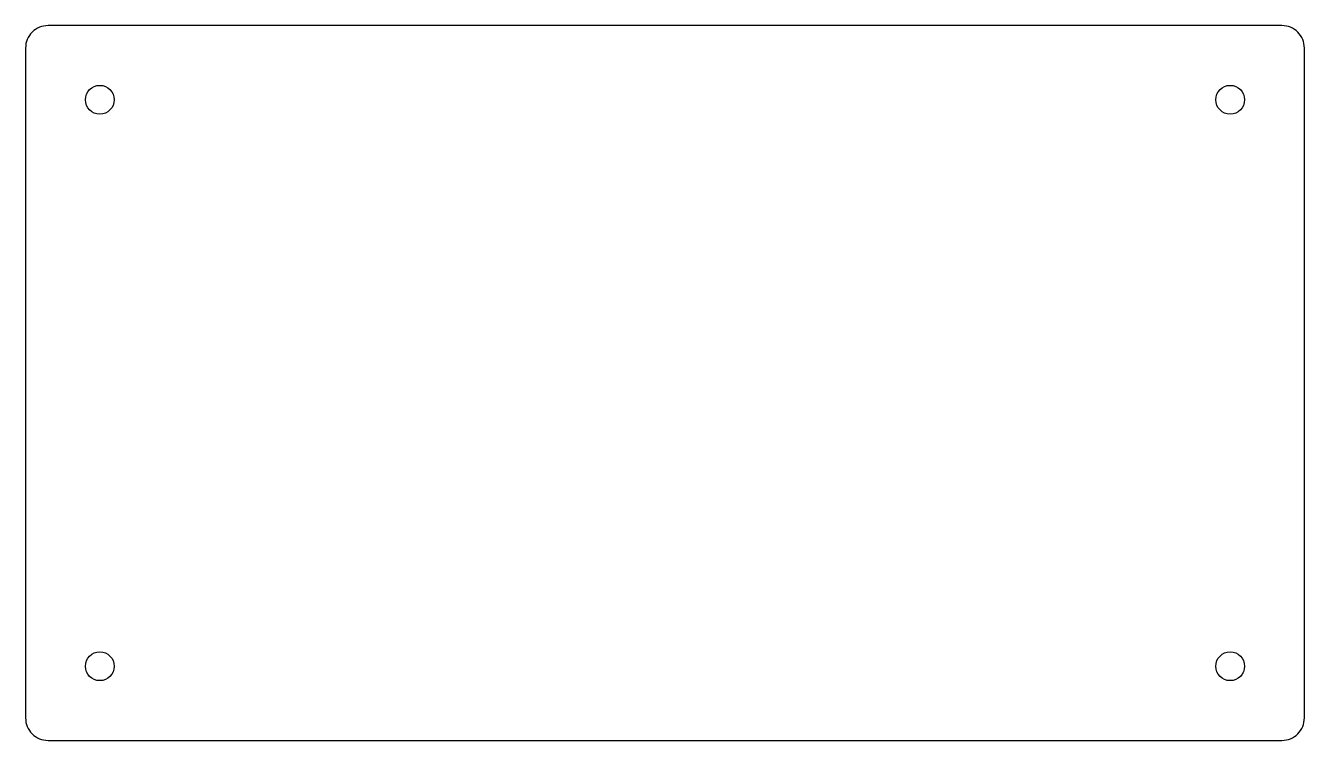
# Model space of a CAD drawing. Header units: millimetres. Extents: x -142 to 0, y -80 to 0.
import ezdxf

# ---------------------------------------------------------------- set-up
doc = ezdxf.new("R2010")
doc.units = ezdxf.units.MM
doc.layers.get('0').update_dxf_attribs({"linetype": 'CONTINUOUS'})

msp = doc.modelspace()

# ---------------------------------------------------------------- linework, layer by layer
msp.add_lwpolyline([(-2.5, -79.5, 0.414214), (0, -77), (0, -2.5, 0.414214), (-2.5, 0), (-139.66, 0, 0.414214), (-142.16, -2.5), (-142.16, -77, 0.414214), (-139.66, -79.5)], format="xyb", close=True)
for centre in [(-133.91, -8.25), (-8.25, -8.25), (-133.91, -71.25), (-8.25, -71.25)]:
    msp.add_circle(centre, 1.6)

doc.saveas('drawing.dxf')
